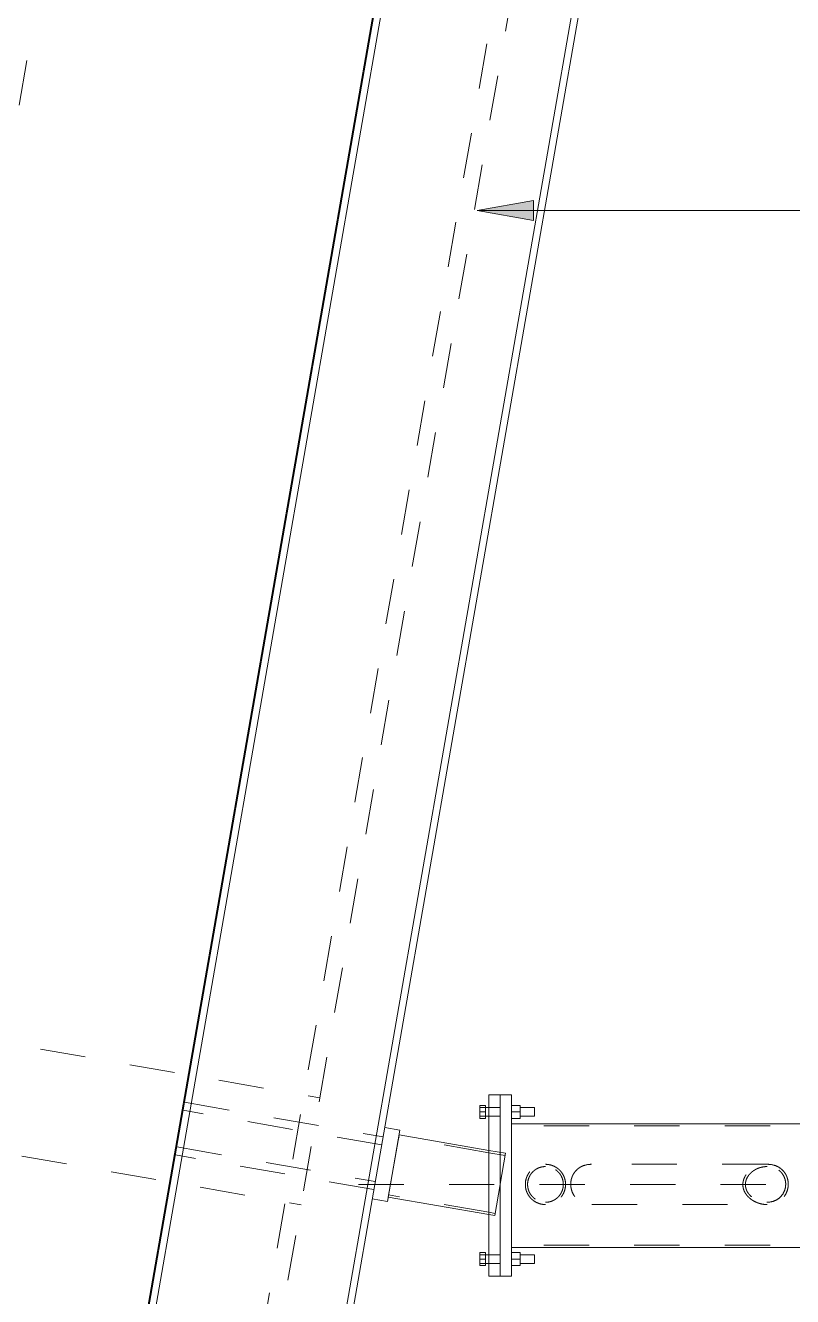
# Model space of a CAD drawing. Header units: metres. Extents: x -1116 to -1094, y 3 to 543.
# Drawn here: x -1111.55 to -1109.855, y 512.002 to 514.809 of the extents above; entities that cross this region are included whole.
import ezdxf

# ---------------------------------------------------------------- set-up
doc = ezdxf.new("R2010")
doc.units = ezdxf.units.M
doc.linetypes.add('JacobsCenter', pattern=[0.015, 0.009, -0.0015, 0.003, -0.0015])
doc.linetypes.add('JacobsDash', pattern=[0.0045, 0.003, -0.0015])
for name, color, linetype, lineweight in [('A-DETL', 7, 'Continuous', 13), ('A-WALL', 7, 'Continuous', 50), ('G-ANNO-TEXT', 7, 'Continuous', 9), ('S-BEAM', 7, 'Continuous', 50), ('S-BEAM-HDLN', 7, 'JacobsDash', 18), ('S-FSTN', 7, 'Continuous', 18)]:
    doc.layers.add(name, color=color, linetype=linetype, lineweight=lineweight)

# ---------------------------------------------------------------- blocks, each defined once
blk = doc.blocks.new('Walls 2 - Walls 2-6845191-DRG-2873201 - PLAN - SINAGE FRAME AT SOUTH SIDE')
at = {"layer": 'A-WALL', "lineweight": 13}
for p, q in [((208.4382, 1205.4174), (225.345, 1206.8965)), ((208.4388, 1205.4148), (225.3457, 1206.8938)), ((225.3496, 1206.879), (208.4428, 1205.4)), ((208.551, 1204.9929), (225.4578, 1206.4719)), ((225.4617, 1206.4572), (208.5549, 1204.9782))]:
    blk.add_line(p, q, dxfattribs=at)
blk = doc.blocks.new('Column Base Plate-4 Hole - 25mm-6948208-DRG-2873201 - PLAN - SINAGE FRAME AT SOUTH SIDE')
at = {"layer": 'S-FSTN', "lineweight": 13}
for p, q in [((-1110.5264, 512.0476), (-1110.5264, 512.4476)), ((-1110.5014, 512.4476), (-1110.5264, 512.4476)), ((-1110.5014, 512.4476), (-1110.5014, 512.0476)), ((-1110.5014, 512.0476), (-1110.5264, 512.0476))]:
    blk.add_line(p, q, dxfattribs=at)
blk = doc.blocks.new('WGA22_Str_Fra_Steel_CHS - 273_1x4_8 CHS-7775155-DRG-2873201 - PLAN - SINAGE FRAME AT SOUTH SIDE')
at = {"layer": 'S-BEAM-HDLN', "lineweight": 13}
for p, q in [((-1107.3051, 512.3793), (-1110.4764, 512.3793)), ((-1107.3051, 512.1158), (-1110.4764, 512.1158))]:
    blk.add_line(p, q, dxfattribs=at)
blk = doc.blocks.new('06_SFR_GCT_Girder_SuperT_BR08Edge_CS - Super T - 1815-6255747-DRG-2873201 - PLAN - SINAGE FRAME AT SOUTH SIDE')
at = {"layer": 'S-BEAM-HDLN', "color": 254, "true_color": 0xe1e1e1}
blk.add_line((-1108.2651, 527.7729), (-1111.178, 511.0533), dxfattribs=at)
blk = doc.blocks.new('WGA22_Str_Fra_Steel_CHS - 139_7x5 CHS-8746209-DRG-2873201 - PLAN - SINAGE FRAME AT SOUTH SIDE')
at = {"layer": 'S-BEAM-HDLN', "lineweight": 13}
for p, q in [((-0.0516, 0.0648), (-0.2539, 0.0648)), ((-0.0149, 0.0648), (-0.0515, 0.0648)), ((-0.029, -0.0649), (-0.2539, -0.0649)), ((-0.0149, -0.0649), (-0.0289, -0.0649))]:
    blk.add_line(p, q, dxfattribs=at)
blk = doc.blocks.new('Column Base Plate with Anchors_T2D - 25mm-V1-DRG-2873201 - PLAN - SINAGE FRAME AT SOUTH SIDE')
at = {"layer": 'S-FSTN', "lineweight": 13}
for p, q in [((-1110.5014, 512.0476), (-1110.5014, 512.4476)), ((-1110.4764, 512.4476), (-1110.5014, 512.4476)), ((-1110.4764, 512.4476), (-1110.4764, 512.0476)), ((-1110.5464, 512.4101), (-1110.5464, 512.4243)), ((-1110.5337, 512.4243), (-1110.5464, 512.4243)), ((-1110.5264, 512.4196), (-1110.5464, 512.4196)), ((-1110.5337, 512.4243), (-1110.5337, 512.4101)), ((-1110.4764, 512.4243), (-1110.4574, 512.4243)), ((-1110.4574, 512.4243), (-1110.4574, 512.4101)), ((-1110.4256, 512.4196), (-1110.4574, 512.4196)), ((-1110.4256, 512.4101), (-1110.4256, 512.4196)), ((-1110.5464, 512.3958), (-1110.5464, 512.4101)), ((-1110.5464, 512.4101), (-1110.5337, 512.4101)), ((-1110.5464, 512.4006), (-1110.5264, 512.4006)), ((-1110.5337, 512.3958), (-1110.5464, 512.3958)), ((-1110.5337, 512.4101), (-1110.5337, 512.3958)), ((-1110.4574, 512.4101), (-1110.4764, 512.4101)), ((-1110.4574, 512.3958), (-1110.4764, 512.3958)), ((-1110.4574, 512.4101), (-1110.4574, 512.3958)), ((-1110.4574, 512.4006), (-1110.4256, 512.4006)), ((-1110.4256, 512.4006), (-1110.4256, 512.4101)), ((-1110.5464, 512.0851), (-1110.5464, 512.0993)), ((-1110.5337, 512.0993), (-1110.5464, 512.0993)), ((-1110.5264, 512.0946), (-1110.5464, 512.0946)), ((-1110.5464, 512.0708), (-1110.5464, 512.0851)), ((-1110.5337, 512.0851), (-1110.5464, 512.0851)), ((-1110.5337, 512.0993), (-1110.5337, 512.0851)), ((-1110.5337, 512.0851), (-1110.5337, 512.0708)), ((-1110.4574, 512.0993), (-1110.4764, 512.0993)), ((-1110.4574, 512.0851), (-1110.4764, 512.0851)), ((-1110.4574, 512.0993), (-1110.4574, 512.0851)), ((-1110.4256, 512.0946), (-1110.4574, 512.0946)), ((-1110.4574, 512.0851), (-1110.4574, 512.0708)), ((-1110.4256, 512.0851), (-1110.4256, 512.0946)), ((-1110.4256, 512.0756), (-1110.4256, 512.0851)), ((-1110.5464, 512.0756), (-1110.5264, 512.0756)), ((-1110.5337, 512.0708), (-1110.5464, 512.0708)), ((-1110.4574, 512.0708), (-1110.4764, 512.0708)), ((-1110.4574, 512.0756), (-1110.4256, 512.0756)), ((-1110.4764, 512.0476), (-1110.5014, 512.0476))]:
    blk.add_line(p, q, dxfattribs=at)
at = {"layer": 'S-FSTN', "linetype": 'JacobsDash', "lineweight": 13}
for p, q in [((-1110.5014, 512.4196), (-1110.5264, 512.4196)), ((-1110.5264, 512.4006), (-1110.5014, 512.4006)), ((-1110.5014, 512.0946), (-1110.5264, 512.0946)), ((-1110.5264, 512.0756), (-1110.5014, 512.0756))]:
    blk.add_line(p, q, dxfattribs=at)

msp = doc.modelspace()

# ---------------------------------------------------------------- hatches: boundary and pattern name
at = {"layer": 'G-ANNO-TEXT'}
msp.add_hatch(color=256, dxfattribs=at).paths.add_polyline_path([(-1110.5525, 514.4009), (-1110.4275, 514.3788), (-1110.4275, 514.4229)])

# ---------------------------------------------------------------- linework, layer by layer
at = {"layer": 'A-DETL', "linetype": 'JacobsCenter', "lineweight": 18}
for p, q in [((-1112.2165, 510.8899), (-1109.2135, 528.1205)), ((-1110.8145, 512.25), (-1106.7415, 512.25))]:
    msp.add_line(p, q, dxfattribs=at)
at = {"layer": 'A-DETL', "color": 8, "linetype": 'JacobsDash', "lineweight": 18, "true_color": 0x808080}
msp.add_line((-1111.1419, 511.0533), (-1108.229, 527.7729), dxfattribs=at)
at = {"layer": 'A-DETL', "linetype": 'JacobsDash', "lineweight": 18}
for p, q in [((-1112.896, 512.7891), (-1110.9001, 512.4412)), ((-1112.9372, 512.5526), (-1110.9413, 512.2048)), ((-1111.1986, 512.4313), (-1110.7602, 512.3549)), ((-1110.7633, 512.3372), (-1111.2017, 512.4136)), ((-1111.2158, 512.3328), (-1110.7774, 512.2564)), ((-1110.7805, 512.2387), (-1111.2189, 512.3151))]:
    msp.add_line(p, q, dxfattribs=at)
at = {"layer": 'A-DETL', "lineweight": 9}
for p, q in [((-1110.7566, 512.3756), (-1110.7232, 512.3698)), ((-1110.7232, 512.3698), (-1110.7506, 512.2122)), ((-1110.7506, 512.2122), (-1110.7841, 512.218))]:
    msp.add_line(p, q, dxfattribs=at)
at = {"layer": 'G-ANNO-TEXT'}
for p, q in [((-1110.4275, 514.4229), (-1110.5525, 514.4009)), ((-1110.4275, 514.3788), (-1110.4275, 514.4229)), ((-1110.5525, 514.4009), (-1110.4275, 514.3788)), ((-1110.5525, 514.4009), (-1109.6336, 514.4009))]:
    msp.add_line(p, q, dxfattribs=at)
at = {"layer": 'S-BEAM', "lineweight": 13}
for p, q in [((-1107.3051, 512.3841), (-1110.4764, 512.3841)), ((-1110.7249, 512.3598), (-1110.7489, 512.2222)), ((-1110.5264, 512.3252), (-1110.7249, 512.3598)), ((-1110.7489, 512.2222), (-1110.5264, 512.1834)), ((-1110.4764, 512.111), (-1107.3051, 512.111))]:
    msp.add_line(p, q, dxfattribs=at)
at = {"layer": 'S-BEAM-HDLN', "lineweight": 13}
for p, q in [((-1110.4895, 512.3188), (-1110.5264, 512.3252)), ((-1110.5014, 512.2503), (-1110.4895, 512.3188)), ((-1109.9109, 512.2944), (-1110.2998, 512.2944)), ((-1110.5134, 512.1812), (-1110.5015, 512.2497)), ((-1110.2989, 512.2055), (-1109.9118, 512.2055)), ((-1110.5264, 512.1834), (-1110.5134, 512.1812))]:
    msp.add_line(p, q, dxfattribs=at)
for points, knots in [([(-1110.4015, 512.2055), (-1110.4041, 512.2055), (-1110.4093, 512.206), (-1110.4156, 512.2077), (-1110.4203, 512.2097), (-1110.4238, 512.2115), (-1110.427, 512.2135), (-1110.4301, 512.2159), (-1110.433, 512.2185), (-1110.4356, 512.2214), (-1110.4379, 512.2244), (-1110.44, 512.2277), (-1110.4418, 512.2312), (-1110.4433, 512.2348), (-1110.4445, 512.2385), (-1110.4456, 512.2436), (-1110.4461, 512.2501), (-1110.4454, 512.2579), (-1110.4437, 512.2641), (-1110.4417, 512.2689), (-1110.4402, 512.2718), (-1110.4389, 512.274), (-1110.4375, 512.2761), (-1110.4355, 512.2786), (-1110.4333, 512.281), (-1110.4315, 512.2828), (-1110.43, 512.284), (-1110.4285, 512.2852), (-1110.4265, 512.2868), (-1110.4238, 512.2885), (-1110.4203, 512.2903), (-1110.4156, 512.2923), (-1110.4093, 512.294), (-1110.4041, 512.2944), (-1110.4015, 512.2944)], [0, 0, 0, 0, 0.055556, 0.111111, 0.138889, 0.166667, 0.194444, 0.222222, 0.25, 0.277778, 0.305556, 0.333333, 0.361111, 0.388889, 0.416667, 0.444444, 0.5, 0.555556, 0.611111, 0.638889, 0.666667, 0.680556, 0.694444, 0.722222, 0.75, 0.763889, 0.777778, 0.791667, 0.805556, 0.833333, 0.861111, 0.888889, 0.944444, 1, 1, 1, 1]), ([(-1110.4015, 512.2894), (-1110.4038, 512.2894), (-1110.4084, 512.289), (-1110.414, 512.2875), (-1110.4182, 512.2858), (-1110.4212, 512.2842), (-1110.4241, 512.2823), (-1110.4268, 512.2802), (-1110.4294, 512.2779), (-1110.4317, 512.2754), (-1110.4338, 512.2727), (-1110.4356, 512.2698), (-1110.4372, 512.2668), (-1110.4385, 512.2636), (-1110.4396, 512.2603), (-1110.4406, 512.2558), (-1110.4411, 512.2501), (-1110.4406, 512.2443), (-1110.4396, 512.2398), (-1110.4386, 512.2365), (-1110.4373, 512.2333), (-1110.4357, 512.2302), (-1110.4338, 512.2273), (-1110.4317, 512.2246), (-1110.4294, 512.2221), (-1110.4269, 512.2197), (-1110.4242, 512.2176), (-1110.4213, 512.2158), (-1110.4182, 512.2142), (-1110.414, 512.2124), (-1110.4084, 512.2109), (-1110.4038, 512.2105), (-1110.4015, 512.2105)], [0, 0, 0, 0, 0.055556, 0.111111, 0.138889, 0.166667, 0.194444, 0.222222, 0.25, 0.277778, 0.305556, 0.333333, 0.361111, 0.388889, 0.416667, 0.444444, 0.5, 0.555556, 0.583333, 0.611111, 0.638889, 0.666667, 0.694444, 0.722222, 0.75, 0.777778, 0.805556, 0.833333, 0.861111, 0.888889, 0.944444, 1, 1, 1, 1]), ([(-1110.4015, 512.2944), (-1110.3989, 512.2944), (-1110.3949, 512.2941), (-1110.3899, 512.2929), (-1110.3862, 512.2918), (-1110.3826, 512.2903), (-1110.3792, 512.2885), (-1110.3765, 512.2868), (-1110.3744, 512.2852), (-1110.3729, 512.284), (-1110.3714, 512.2828), (-1110.3696, 512.281), (-1110.3674, 512.2786), (-1110.3651, 512.2756), (-1110.363, 512.2723), (-1110.3612, 512.2689), (-1110.3597, 512.2653), (-1110.3585, 512.2616), (-1110.3574, 512.2566), (-1110.3568, 512.2501), (-1110.3575, 512.2422), (-1110.3591, 512.236), (-1110.3611, 512.2312), (-1110.3626, 512.2283), (-1110.364, 512.2261), (-1110.3654, 512.2239), (-1110.3674, 512.2214), (-1110.37, 512.2185), (-1110.3728, 512.2159), (-1110.3759, 512.2135), (-1110.3792, 512.2115), (-1110.3826, 512.2097), (-1110.3874, 512.2077), (-1110.3936, 512.206), (-1110.3989, 512.2055), (-1110.4015, 512.2055)], [0, 0, 0, 0, 0.055556, 0.083333, 0.111111, 0.138889, 0.166667, 0.194444, 0.208333, 0.222222, 0.236111, 0.25, 0.277778, 0.305556, 0.333333, 0.361111, 0.388889, 0.416667, 0.444444, 0.5, 0.555556, 0.611111, 0.638889, 0.666667, 0.680556, 0.694444, 0.722222, 0.75, 0.777778, 0.805556, 0.833333, 0.861111, 0.888889, 0.944444, 1, 1, 1, 1]), ([(-1110.4015, 512.2105), (-1110.3992, 512.2105), (-1110.3945, 512.2109), (-1110.389, 512.2124), (-1110.3847, 512.2142), (-1110.3817, 512.2158), (-1110.3788, 512.2176), (-1110.376, 512.2197), (-1110.3735, 512.2221), (-1110.3712, 512.2246), (-1110.3691, 512.2273), (-1110.3673, 512.2302), (-1110.3657, 512.2333), (-1110.3639, 512.2375), (-1110.3624, 512.2431), (-1110.3618, 512.2501), (-1110.3624, 512.257), (-1110.3639, 512.2625), (-1110.3657, 512.2668), (-1110.367, 512.2693), (-1110.3682, 512.2713), (-1110.3695, 512.2732), (-1110.3712, 512.2754), (-1110.3736, 512.2779), (-1110.3761, 512.2802), (-1110.3788, 512.2823), (-1110.3817, 512.2842), (-1110.3847, 512.2858), (-1110.389, 512.2875), (-1110.3945, 512.289), (-1110.3992, 512.2894), (-1110.4015, 512.2894)], [0, 0, 0, 0, 0.055556, 0.111111, 0.138889, 0.166667, 0.194444, 0.222222, 0.25, 0.277778, 0.305556, 0.333333, 0.361111, 0.388889, 0.444444, 0.5, 0.555556, 0.611111, 0.638889, 0.666667, 0.680556, 0.694444, 0.722222, 0.75, 0.777778, 0.805556, 0.833333, 0.861111, 0.888889, 0.944444, 1, 1, 1, 1]), ([(-1110.2998, 512.2944), (-1110.3051, 512.2944), (-1110.3131, 512.2933), (-1110.323, 512.2892), (-1110.3297, 512.2848), (-1110.3344, 512.2803), (-1110.3376, 512.2761), (-1110.3398, 512.2728), (-1110.3416, 512.2693), (-1110.3436, 512.2643), (-1110.3452, 512.2579), (-1110.3458, 512.2498), (-1110.345, 512.2418), (-1110.3429, 512.2341), (-1110.3394, 512.2269), (-1110.3347, 512.2204), (-1110.3269, 512.2132), (-1110.3149, 512.207), (-1110.3043, 512.2055), (-1110.2989, 512.2055)], [0, 0, 0, 0, 0.111111, 0.166667, 0.222222, 0.277778, 0.305556, 0.333333, 0.361111, 0.388889, 0.444444, 0.5, 0.555556, 0.611111, 0.666667, 0.722222, 0.777778, 0.888889, 1, 1, 1, 1]), ([(-1109.9118, 512.2055), (-1109.9146, 512.2055), (-1109.9189, 512.2058), (-1109.9246, 512.2069), (-1109.9287, 512.208), (-1109.9328, 512.2093), (-1109.9368, 512.211), (-1109.94, 512.2125), (-1109.9424, 512.214), (-1109.9443, 512.2151), (-1109.946, 512.2163), (-1109.9483, 512.218), (-1109.9511, 512.2202), (-1109.9537, 512.2227), (-1109.9556, 512.2248), (-1109.9569, 512.2264), (-1109.9582, 512.2282), (-1109.9598, 512.2305), (-1109.9616, 512.2337), (-1109.9633, 512.2376), (-1109.9645, 512.2417), (-1109.9652, 512.2459), (-1109.9654, 512.2503), (-1109.9651, 512.2546), (-1109.9642, 512.2588), (-1109.9629, 512.2629), (-1109.961, 512.2668), (-1109.9592, 512.2698), (-1109.9575, 512.2722), (-1109.9564, 512.2736), (-1109.9555, 512.2747), (-1109.9546, 512.2757), (-1109.9529, 512.2775), (-1109.9503, 512.28), (-1109.9475, 512.2822), (-1109.9452, 512.2838), (-1109.9434, 512.285), (-1109.9416, 512.2861), (-1109.9391, 512.2875), (-1109.9359, 512.289), (-1109.9319, 512.2906), (-1109.9279, 512.292), (-1109.9237, 512.2931), (-1109.9181, 512.2941), (-1109.9139, 512.2944), (-1109.911, 512.2944)], [0, 0, 0, 0, 0.0555556, 0.0833333, 0.1111111, 0.1388889, 0.1666667, 0.1944444, 0.2083333, 0.2222222, 0.2361111, 0.25, 0.2777778, 0.3055556, 0.3194444, 0.3333333, 0.3472222, 0.3611111, 0.3888889, 0.4166667, 0.4444444, 0.4722222, 0.5, 0.5277778, 0.5555556, 0.5833333, 0.6111111, 0.6388889, 0.6527778, 0.6666667, 0.6736111, 0.6805556, 0.6944444, 0.7222222, 0.75, 0.7638889, 0.7777778, 0.7916667, 0.8055556, 0.8333333, 0.8611111, 0.8888889, 0.9166667, 0.9444444, 0.9989681, 0.9989681, 0.9989681, 0.9989681]), ([(-1109.9118, 512.2894), (-1109.9143, 512.2894), (-1109.9181, 512.2891), (-1109.9231, 512.2882), (-1109.9268, 512.2873), (-1109.9304, 512.2861), (-1109.9339, 512.2847), (-1109.9367, 512.2833), (-1109.9389, 512.282), (-1109.9405, 512.281), (-1109.9421, 512.28), (-1109.9441, 512.2785), (-1109.9466, 512.2766), (-1109.9488, 512.2744), (-1109.9505, 512.2726), (-1109.9517, 512.2711), (-1109.9529, 512.2696), (-1109.9543, 512.2675), (-1109.956, 512.2648), (-1109.9576, 512.2614), (-1109.9587, 512.2578), (-1109.9595, 512.2541), (-1109.9598, 512.2503), (-1109.9596, 512.2464), (-1109.959, 512.2427), (-1109.9579, 512.2391), (-1109.9564, 512.2356), (-1109.9546, 512.2322), (-1109.9528, 512.2296), (-1109.9512, 512.2277), (-1109.9495, 512.2258), (-1109.9473, 512.2236), (-1109.9448, 512.2216), (-1109.9428, 512.2201), (-1109.9412, 512.219), (-1109.9396, 512.218), (-1109.9375, 512.2168), (-1109.9346, 512.2153), (-1109.9311, 512.2139), (-1109.9275, 512.2127), (-1109.9239, 512.2117), (-1109.9189, 512.2108), (-1109.9151, 512.2105), (-1109.9125, 512.2105)], [0, 0, 0, 0, 0.055556, 0.083333, 0.111111, 0.138889, 0.166667, 0.194444, 0.208333, 0.222222, 0.236111, 0.25, 0.277778, 0.305556, 0.319444, 0.333333, 0.347222, 0.361111, 0.388889, 0.416667, 0.444444, 0.472222, 0.5, 0.527778, 0.555556, 0.583333, 0.611111, 0.638889, 0.666667, 0.680556, 0.694444, 0.722222, 0.75, 0.763889, 0.777778, 0.791667, 0.805556, 0.833333, 0.861111, 0.888889, 0.916667, 0.944444, 1, 1, 1, 1]), ([(-1109.9125, 512.2105), (-1109.9078, 512.2105), (-1109.8983, 512.2119), (-1109.8854, 512.2184), (-1109.8758, 512.2291), (-1109.8706, 512.2426), (-1109.8704, 512.2547), (-1109.8728, 512.2639), (-1109.8758, 512.2703), (-1109.88, 512.2761), (-1109.8868, 512.2826), (-1109.8975, 512.2881), (-1109.907, 512.2894), (-1109.9118, 512.2894)], [0, 0, 0, 0, 0.111111, 0.222222, 0.333333, 0.444444, 0.555556, 0.611111, 0.666667, 0.722222, 0.777778, 0.888889, 1, 1, 1, 1]), ([(-1109.9109, 512.2944), (-1109.9055, 512.2944), (-1109.8975, 512.2933), (-1109.8877, 512.2892), (-1109.881, 512.2848), (-1109.8762, 512.2803), (-1109.873, 512.2761), (-1109.8709, 512.2728), (-1109.869, 512.2693), (-1109.8671, 512.2643), (-1109.8654, 512.2579), (-1109.8648, 512.2498), (-1109.8656, 512.2418), (-1109.8678, 512.2341), (-1109.8713, 512.2269), (-1109.876, 512.2204), (-1109.8837, 512.2132), (-1109.8957, 512.207), (-1109.9064, 512.2055), (-1109.9118, 512.2055)], [0, 0, 0, 0, 0.111111, 0.166667, 0.222222, 0.277778, 0.305556, 0.333333, 0.361111, 0.388889, 0.444444, 0.5, 0.555556, 0.611111, 0.666667, 0.722222, 0.777778, 0.888889, 1, 1, 1, 1])]:
    msp.add_open_spline(points, degree=3, knots=knots, dxfattribs=at)

# ---------------------------------------------------------------- block references
at = {"layer": 'A-WALL', "lineweight": 13, "rotation": 75.11694444448541}
msp.add_blockref('Walls 2 - Walls 2-6845191-DRG-2873201 - PLAN - SINAGE FRAME AT SOUTH SIDE', (0, 0), dxfattribs=at)
at = {"layer": 'S-BEAM-HDLN', "color": 254, "true_color": 0xe1e1e1}
msp.add_blockref('06_SFR_GCT_Girder_SuperT_BR08Edge_CS - Super T - 1815-6255747-DRG-2873201 - PLAN - SINAGE FRAME AT SOUTH SIDE', (0, 0), dxfattribs=at)
at = {"layer": 'S-BEAM-HDLN', "lineweight": 13}
msp.add_blockref('WGA22_Str_Fra_Steel_CHS - 273_1x4_8 CHS-7775155-DRG-2873201 - PLAN - SINAGE FRAME AT SOUTH SIDE', (0, 0), dxfattribs=at)
at = {"layer": 'S-BEAM-HDLN', "lineweight": 13, "rotation": 350.1123564118236}
msp.add_blockref('WGA22_Str_Fra_Steel_CHS - 139_7x5 CHS-8746209-DRG-2873201 - PLAN - SINAGE FRAME AT SOUTH SIDE', (-1110.4868, 512.2474), dxfattribs=at)
at = {"layer": 'S-FSTN', "linetype": 'JacobsDash', "lineweight": 13}
msp.add_blockref('Column Base Plate with Anchors_T2D - 25mm-V1-DRG-2873201 - PLAN - SINAGE FRAME AT SOUTH SIDE', (0, 0), dxfattribs=at)
at = {"layer": 'S-FSTN', "lineweight": 13}
msp.add_blockref('Column Base Plate-4 Hole - 25mm-6948208-DRG-2873201 - PLAN - SINAGE FRAME AT SOUTH SIDE', (0, 0), dxfattribs=at)

doc.saveas('drawing.dxf')
